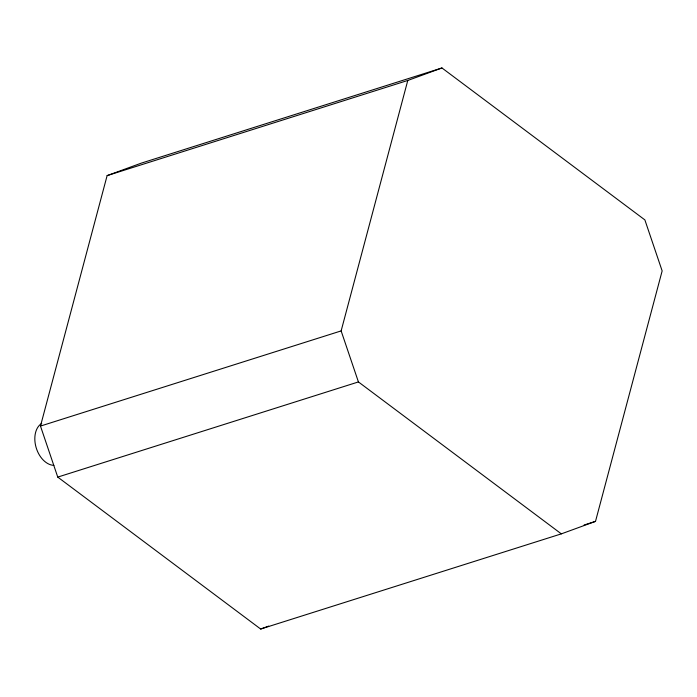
<?xml version="1.0" encoding="UTF-8"?>
<svg xmlns="http://www.w3.org/2000/svg" width="697" height="697" viewBox="0 0 697 697"><rect width="100%" height="100%" fill="white"/><g stroke="black" fill="none" stroke-linecap="round" stroke-linejoin="round"><path stroke-width="1.05" d="M40.478 426.076L107.12 175.618L141.299 163.133L441.959 67.966L644.873 219.904L662.15 270.924L595.508 521.382L561.329 533.867L260.669 629.034L57.755 477.096L40.478 426.076L341.138 330.909L407.78 80.46L441.959 67.966M260.669 629.034L268.711 626.098M107.12 175.618L407.78 80.46M57.755 477.096L358.424 381.93L561.329 533.867M584.103 524.989L595.508 521.382M341.138 330.909L358.424 381.93M53.887 465.361A22.26 15.029 72.4 0 1 36.087 447.439A22.26 15.029 72.4 0 1 41.724 423.436"/></g></svg>
